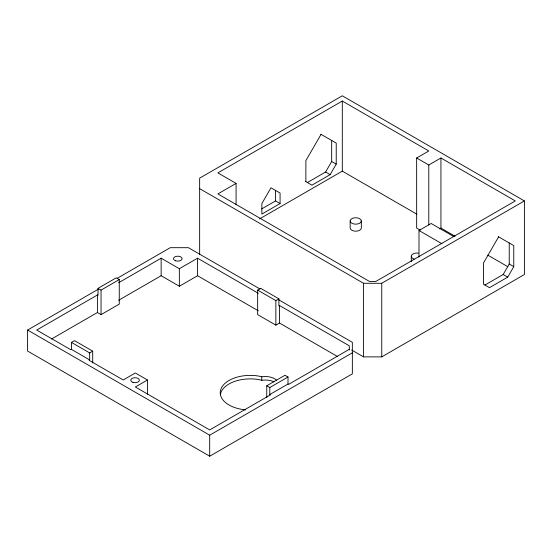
<?xml version="1.0" encoding="UTF-8"?>
<svg xmlns="http://www.w3.org/2000/svg" width="552" height="552" viewBox="0 0 552 552"><rect width="100%" height="100%" fill="white"/><g stroke="black" fill="none" stroke-linecap="round" stroke-linejoin="round"><path stroke-width="0.83" d="M321.057 134.343L305.877 160.625L305.877 181.649M307.395 182.526L325.604 172.017L331.676 161.501L331.676 140.47M305.373 181.36L311.949 185.155L330.158 174.639L336.23 164.13L336.23 143.099L320.836 134.212M498.601 236.849L483.428 263.132L483.428 284.156L489.5 287.661L507.709 277.145L513.774 266.637L513.774 245.605L498.387 236.718M484.946 285.032L503.155 274.523L509.227 264.008L509.227 242.977M420.231 230.149L416.656 228.086L416.656 157.996L428.794 150.986L342.302 101.044L217.861 172.886L236.077 183.402L236.077 204.771M236.077 183.402L217.861 193.918L369.612 281.527L375.684 281.527L515.292 200.928L440.938 157.996L428.794 165.007L416.656 157.996M71.456 349.409L71.456 342.399L89.665 352.914L89.665 359.925L71.456 349.409L70.849 349.761L36.708 330.048L97.407 295.003L98.014 295.354L98.014 288.344L116.224 277.828L119.26 279.581L119.26 304.117L101.05 314.626L97.407 312.529L51.508 339.025M278.594 299.736L352.348 342.316L352.348 373.856L209.698 456.207L27.6 351.072L27.6 330.048L98.553 289.082M117.217 278.305L170.244 247.689L188.453 247.689L259.971 288.979M98.014 288.344L101.05 290.097L119.26 279.581M118.604 282.769L161.143 258.205L179.352 268.72L197.561 258.205L258.329 293.291M261.689 208.918L275.531 200.928L280.078 203.557L280.078 193.041L270.977 187.783L261.869 203.557L261.869 214.066L280.078 203.557M118.604 300.288L161.143 275.731L179.352 286.24L197.561 275.731L258.329 310.817M259.592 218.889L342.302 171.141L416.863 214.19M71.456 342.399L74.492 340.646L92.701 351.162L92.701 363.002M89.665 352.914L92.701 351.162M89.665 359.925L89.058 360.277L123.206 379.99L135.344 372.979L147.481 379.99L147.481 394.169M337.431 356.482L279.505 323.037L275.862 325.142L257.653 314.626L257.653 290.097L260.689 288.344L278.898 298.86L278.898 305.87L279.505 305.518L349.312 345.821L349.312 349.989M257.653 290.097L275.862 300.612L278.898 298.86M147.481 379.99L135.344 386.993L209.698 429.925L270.404 394.88L269.797 394.528L269.797 387.525L288.006 377.009L288.006 384.019L269.797 394.528M418.996 257.135L418.996 230.488L431.133 223.477L454.13 236.753M439.509 228.907L440.938 228.086L455.062 236.242M199.651 188.66L363.547 283.279L381.756 283.279L524.4 200.928L524.4 274.523L381.756 356.875L363.547 356.875L351.624 349.996M266.761 397.612L266.761 385.772L284.97 375.256L288.006 377.009M349.312 349.319L288.613 384.364L288.006 384.019M27.6 330.048L209.698 435.183L352.348 352.825M245.578 409.86A30.043 17.347 0 0 1 220.89 389.119A30.043 17.347 0 0 1 258.053 375.974L262.124 376.781A12.875 7.431 0 0 1 276.607 380.245M220.345 394.721A30.043 17.347 0 0 1 258.053 379.472L262.124 380.287A12.875 7.431 0 0 1 273.944 381.88M524.4 200.928L342.302 95.793L199.651 178.144L199.651 254.555M331.676 161.501L336.23 164.13M509.227 264.008L513.774 266.637M487.782 255.134L507.861 266.719M325.604 172.017L330.158 174.639M503.155 274.523L507.709 277.145M418.996 230.488L441.993 243.763M266.761 385.772L269.797 387.525M440.938 157.996L440.938 228.086M428.794 165.007L428.794 224.837M411.288 256.245L411.288 261.696M381.756 283.279L381.756 356.875M363.547 283.279L363.547 356.875M361.325 220.952A5.582 3.222 0 0 1 352.956 223.746A5.582 3.222 0 0 1 352.956 218.164A5.582 3.222 0 0 1 361.325 220.952L361.325 227.962A5.582 3.222 0 0 1 355.743 231.184A5.582 3.222 0 0 1 350.161 227.962L350.161 220.952M342.302 101.044L342.302 171.141M279.505 305.518L279.505 323.037M275.862 300.612L275.862 325.142M275.531 190.412L275.531 200.928M261.786 376.864L261.786 380.369M209.698 435.183L209.698 456.207M197.561 258.205L197.561 275.731M179.352 268.72L179.352 286.24M161.143 258.205L161.143 275.731M101.05 290.097L101.05 314.626M97.407 295.003L97.407 312.529M414.083 259.033A5.582 3.222 0 0 1 411.716 255.01A5.582 3.222 0 0 1 418.312 253.133M175.646 260.813A4.292 2.477 0 0 0 182.084 258.667A4.292 2.477 0 0 0 175.646 256.521A4.292 2.477 0 0 0 175.646 260.813M132.922 382.35A4.292 2.477 0 0 0 139.359 380.204A4.292 2.477 0 0 0 132.922 378.058A4.292 2.477 0 0 0 132.922 382.35"/></g></svg>
